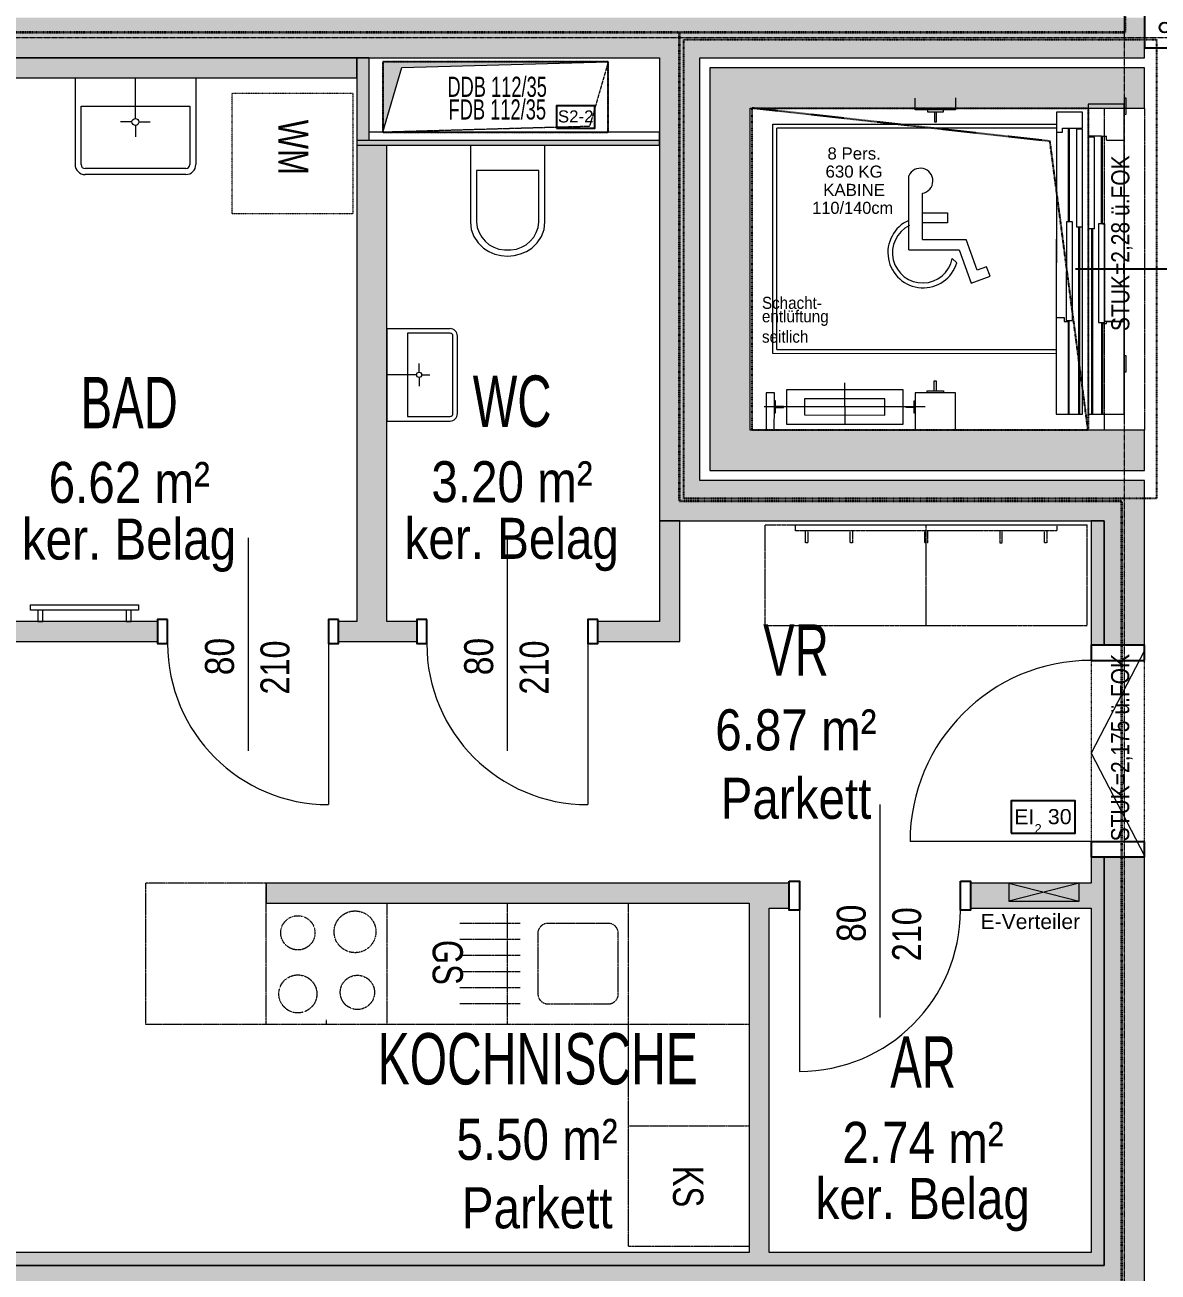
# Model space of a CAD drawing. Header units: millimetres. Extents: x -6934 to 80071, y -6018 to 26687.
# Drawn here: x 6286 to 11918, y 10968 to 17163 of the extents above; entities that cross this region are included whole.
import ezdxf
from ezdxf.enums import TextEntityAlignment as Align

# ---------------------------------------------------------------- set-up
doc = ezdxf.new("R2010")
doc.units = ezdxf.units.MM
for name, pattern in [('ALL_S18', [0.1, 0, -0.1]), ('AUSGEZOGEN', [0]), ('PUNKT2_S9', [0.35, 0.15, -0.1, 0, -0.1]), ('STRICHLINIE2_S3', [0.25, 0.15, -0.1]), ('STRICHLINIE_S4', [0.33, 0.25, -0.08]), ('STRICHPUNKT2_S5', [0.48, 0.35, -0.13]), ('VERDECKT2_S2', [0.18, 0.1, -0.08])]:
    doc.linetypes.add(name, pattern=pattern)
for name, color, linetype, lineweight in [('004-RAI_EN_GR_HKLS_EG_01_Grundriss HKLS EG$0$SIMA_HKLS_Schachtnummer', 3, 'AUSGEZOGEN', 5), ('Achsen', 30, 'STRICHPUNKT2_S5', 20), ('Aufzug', 7, 'AUSGEZOGEN', 13), ('Beschriften', 7, 'AUSGEZOGEN', 13), ('Beschriftung Brandschutz', 7, 'AUSGEZOGEN', 13), ('Beschriftung Fenster-Tür', 7, 'AUSGEZOGEN', 13), ('Bodenfläche', 7, 'AUSGEZOGEN', 13), ('Decke', 7, 'AUSGEZOGEN', 25), ('Gefällebeton', 7, 'AUSGEZOGEN', 13), ('Möblierung', 7, 'AUSGEZOGEN', 13), ('Raum-Beschriftung', 7, 'AUSGEZOGEN', 13), ('Sanitär', 5, 'AUSGEZOGEN', 13), ('STANDARD', 7, 'AUSGEZOGEN', 13), ('Text 1_1000', 7, 'AUSGEZOGEN', 13), ('Türen', 7, 'AUSGEZOGEN', 13), ('Unterzug', 7, 'VERDECKT2_S2', 13), ('Verteiler', 7, 'AUSGEZOGEN', 13), ('Wand Beton tragend', 253, 'AUSGEZOGEN', 35), ('Wand Trockenbau', 7, 'AUSGEZOGEN', 13)]:
    doc.layers.add(name, color=color, linetype=linetype, lineweight=lineweight)
for name, color, linetype in [('Deckendurchbruch_ Aussparung', 59, 'AUSGEZOGEN'), ('Feuerwehr', 1, 'ALL_S18'), ('Fussbodendurchbruch', 59, 'AUSGEZOGEN'), ('Möblierung AG', 8, 'AUSGEZOGEN')]:
    doc.layers.add(name, color=color, linetype=linetype)
doc.layers.add('E_BMA', color=1, linetype='Continuous', true_color=0xff0f0f)
for name, color, linetype, lineweight, true_color in [('ET_SY_ATT1_T', 28, 'Continuous', 20, 0x0a0a0a), ('ET_SY_ATT2_T', 250, 'Continuous', 20, 0x141414), ('ET_SY_ATT3_T', 250, 'Continuous', 20, 0x121212)]:
    doc.layers.add(name, color=color, linetype=linetype, lineweight=lineweight, true_color=true_color)
doc.styles.add('ARIAL', font='arial.ttf')
doc.styles.add('ELEKTRO', font='ISOCP.SHX')
doc.styles.add('Manrope', font='')
doc.styles.get('Manrope').set_extended_font_data('Manrope')

# ---------------------------------------------------------------- blocks, each defined once
blk = doc.blocks.new('ET_BS_DKM')
blk.add_lwpolyline([(-0.1, 0), (0.1, 0), (0.1, 0.2), (-0.1, 0.2)], close=True)
blk.add_circle((0, 0.1), 0.025)
at = {"layer": 'ET_SY_ATT1_T', "color": 0, "style": 'ELEKTRO', "width": 0.9}
blk.add_attdef('STRKR', text='', height=0.125, dxfattribs=at).set_placement((0.15, 0.1), align=Align.MIDDLE_LEFT)
at = {"layer": 'ET_SY_ATT2_T', "color": 0, "style": 'ELEKTRO', "width": 0.9}
for tag, p in [('HOEHE', (-0.15, 0.1)), ('TYP', (-0.15, -0.025)), ('LSTG', (-0.15, -0.15))]:
    blk.add_attdef(tag, text='', height=0.1, dxfattribs=at).set_placement(p, align=Align.MIDDLE_RIGHT)
at = {"layer": 'ET_SY_ATT3_T', "color": 0, "style": 'ELEKTRO', "width": 0.9}
for tag, p in [('SONSTIGES', (0.15, -0.0375)), ('MONTAGE', (0.15, -0.1625))]:
    blk.add_attdef(tag, text='', height=0.1, dxfattribs=at).set_placement(p, align=Align.MIDDLE_LEFT)
at = {"layer": 'ET_SY_ATT3_T', "color": 0, "style": 'ELEKTRO', "width": 0.9, "flags": 1}
for tag, p in [('BEZEICH', (0.15, -0.2875)), ('RAUM', (0.15, -0.4125))]:
    blk.add_attdef(tag, text='', height=0.1, dxfattribs=at).set_placement(p, align=Align.MIDDLE_LEFT)
at = {"layer": 'ET_SY_ATT3_T', "style": 'ELEKTRO', "width": 0.9, "flags": 1}
blk.add_attdef('INST', text='', height=0.1, dxfattribs=at).set_placement((0.15, -0.5375), align=Align.MIDDLE_LEFT)

msp = doc.modelspace()

# ---------------------------------------------------------------- hatches: boundary and pattern name
at = {"layer": 'STANDARD', "linetype": 'AUSGEZOGEN', "lineweight": 13, "transparency": 33554687}
msp.add_hatch(color=252, dxfattribs=at).paths.add_polyline_path([(9185.4, 16980), (8065.4, 16980), (8065.4, 16630), (8158.6, 16950.9)])
at = {"layer": 'Wand Beton tragend', "linetype": 'AUSGEZOGEN', "lineweight": 13, "transparency": 33554687}
for points in [[(5485.4, 17000), (7935.4, 17000), (7935.4, 17200), (5485.4, 17200)], [(7935.4, 17000), (9185.4, 17000), (9185.4, 17200), (7935.4, 17200)], [(9185.4, 17000), (11850.4, 17000), (11850.4, 17200), (9285.4, 17200), (9185.4, 17200)], [(9640.4, 14900), (9640.4, 17000), (9440.4, 17000), (9440.4, 14900)], [(9690.4, 16750), (11850.4, 16750), (11850.4, 16950), (9690.4, 16950)], [(9890.4, 14950), (9890.4, 16750), (9690.4, 16750), (9690.4, 14950)], [(11850.4, 15150), (9890.4, 15150), (9890.4, 14950), (11850.4, 14950)], [(11650.4, 14900), (9440.4, 14900), (9440.4, 14700), (11650.4, 14700)], [(440.4, 10800), (11650.4, 10800), (11650.4, 11000), (440.4, 11000)]]:
    msp.add_hatch(color=94, dxfattribs=at).paths.add_polyline_path(points)
h = msp.add_hatch(color=94, dxfattribs=at)
h.paths.add_polyline_path([(11850.4, 10150), (11850.4, 13031.3), (11650.4, 13031.3), (11650.4, 10150)])
h.paths.add_polyline_path([(11850.4, 14900), (11650.4, 14900), (11650.4, 14081.3), (11850.4, 14081.3)])
h.paths.add_polyline_path([(11850.4, 7700), (11850.4, 9100), (11650.4, 9100), (11650.4, 7700)])
at = {"layer": 'Wand Trockenbau', "linetype": 'AUSGEZOGEN', "lineweight": 13, "transparency": 33554687}
for points in [[(7935.4, 17000), (5485.4, 17000), (5485.4, 16900), (7935.4, 16900)], [(7935.4, 17000), (7935.4, 16590), (7995.4, 16590), (7995.4, 17000)], [(7935.4, 16565), (9440.4, 16565), (9440.4, 16590), (7935.4, 16590)], [(7935.4, 16565), (7935.4, 14200), (8085.4, 14200), (8085.4, 16565)], [(9440.4, 14700), (9440.4, 14100), (9540.4, 14100), (9540.4, 14700)], [(7485.4, 12800), (9885.4, 12800), (9985.4, 12775), (9985.4, 12900), (7485.4, 12900)], [(9885.4, 12800), (9885.4, 11000), (9985.4, 11000), (9985.4, 12775)]]:
    msp.add_hatch(color=30, dxfattribs=at).paths.add_polyline_path(points)
h = msp.add_hatch(color=30, dxfattribs=at)
h.paths.add_polyline_path([(11650.4, 11065), (11650.4, 13031.3), (11585.4, 13031.3), (11585.4, 11065)])
h.paths.add_polyline_path([(11650.4, 14081.3), (11650.4, 14700), (11585.4, 14700), (11585.4, 14081.3)])
h.paths.add_polyline_path([(11650.4, 10800), (11585.4, 10800), (11585.4, 10150), (11650.4, 10150)])
h.paths.add_polyline_path([(11585.4, 9100), (11585.4, 7500), (11650.4, 7500), (11650.4, 9100)])
h = msp.add_hatch(color=30, dxfattribs=at)
h.paths.add_polyline_path([(6945.4, 14200), (5485.4, 14200), (5485.4, 14100), (6945.4, 14100)])
h.paths.add_polyline_path([(8233.5, 14200), (7845.4, 14200), (7845.4, 14100), (8233.5, 14100)])
h.paths.add_polyline_path([(9440.4, 14200), (9133.5, 14200), (9133.5, 14100), (9440.4, 14100)])
h = msp.add_hatch(color=30, dxfattribs=at)
h.paths.add_polyline_path([(10985.4, 12775), (11585.4, 12775), (11585.4, 12900), (10985.4, 12900)])
h.paths.add_polyline_path([(9985.4, 12775), (10085.4, 12775), (10085.4, 12900), (9985.4, 12900)])
h = msp.add_hatch(color=30, dxfattribs=at)
h.paths.add_polyline_path([(440.4, 11000), (9885.4, 11000), (9885.4, 11065), (440.4, 11065)])
h.paths.add_polyline_path([(9985.4, 11065), (9985.4, 11000), (11650.4, 11000), (11650.4, 11065)])

# ---------------------------------------------------------------- linework, layer by layer
at = {"layer": '004-RAI_EN_GR_HKLS_EG_01_Grundriss HKLS EG$0$SIMA_HKLS_Schachtnummer', "color": 7, "linetype": 'AUSGEZOGEN', "lineweight": -3, "transparency": 33554687}
msp.add_lwpolyline([(8928.9, 16649.9), (9118.9, 16649.9), (9118.9, 16761.9), (8928.9, 16761.9), (8928.9, 16649.9)], dxfattribs=at)
at = {"layer": 'Achsen', "color": 8, "linetype": 'PUNKT2_S9', "lineweight": 13, "transparency": 33554687}
for p, q in [((11750.4, 26378.9), (11750.4, -2518.4)), ((-3882.1, 17100), (48804, 17100))]:
    msp.add_line(p, q, dxfattribs=at)
at = {"layer": 'Aufzug', "color": 253, "linetype": 'AUSGEZOGEN', "lineweight": 5, "transparency": 33554687}
for p, q in [((10711.4, 16741.7), (10711.4, 16800)), ((10911.4, 16801.6), (10911.4, 16741.6)), ((11760.4, 16799.9), (11750.4, 16799.9)), ((11750.4, 16799.9), (11750.4, 16719.9)), ((11760.4, 16719.9), (11760.4, 16799.9)), ((10911.4, 16741.6), (10711.4, 16741.7)), ((10811.4, 16741.6), (10771.4, 16741.6)), ((10771.4, 16741.6), (10771.4, 16731.6)), ((10771.4, 16731.6), (10811.4, 16731.6)), ((10806.4, 16731.6), (10806.4, 16681.6)), ((10851.4, 16741.6), (10811.4, 16741.6)), ((10811.4, 16731.6), (10851.4, 16731.6)), ((10816.4, 16681.6), (10816.4, 16731.6)), ((10851.4, 16731.6), (10851.4, 16741.6)), ((11412.5, 16730.1), (11411.9, 15230.1)), ((11542.5, 16730), (11412.5, 16730.1)), ((11542.5, 16650), (11542.5, 16730)), ((11570.4, 16770), (11569.9, 15230)), ((11750.4, 16769.9), (11570.4, 16770)), ((11749.9, 15229.9), (11750.4, 16769.9)), ((11750.4, 16589.9), (11750.4, 16769.9)), ((10003, 15530.6), (10003.5, 16670.6)), ((10003.5, 16670.6), (11412.5, 16670.1)), ((10806.4, 16681.6), (10816.4, 16681.6)), ((11750.4, 16719.9), (11760.4, 16719.9)), ((10023, 15550.6), (10023.5, 16650.6)), ((11412.5, 16650.1), (10023.5, 16650.6)), ((11412.5, 16650.1), (11412.1, 15550.1)), ((11412.5, 16630.1), (11442.5, 16630.1)), ((11442.5, 16630.1), (11442.5, 16650.1)), ((11442.5, 16650.1), (11542.5, 16650)), ((11472.3, 16185.1), (11472.5, 16650)), ((11477.3, 16185), (11477.5, 16650)), ((11512.5, 16645), (11512.3, 16160.2)), ((11542.5, 16645), (11512.5, 16645)), ((11542.3, 16155), (11542.5, 16645)), ((11587.5, 16610), (11570.4, 16610)), ((11587.5, 16605), (11570.4, 16605)), ((11602.5, 16610), (11587.5, 16610)), ((11637.5, 16610), (11587.5, 16610)), ((11602.5, 16605), (11587.5, 16605)), ((11602.3, 16150.2), (11602.5, 16605)), ((11637.3, 16175), (11637.5, 16610)), ((11637.5, 16610), (11662.5, 16610)), ((11642.3, 16175), (11642.5, 16610)), ((11642.5, 16610), (11662.5, 16610)), ((11662.5, 16590), (11662.5, 16610)), ((11662.5, 16590), (11750.4, 16589.9)), ((10679.2, 16340.4), (10679.3, 16413.9)), ((10679.2, 16307.1), (10679.2, 16340.4)), ((10679.2, 16245.2), (10679.2, 16307.1)), ((10746.6, 16096.8), (10746.7, 16304.3)), ((10746.7, 16304.3), (10746.7, 16327)), ((10679.1, 16045.2), (10679.2, 16245.2)), ((10871.6, 16179.3), (10746.6, 16179.3)), ((10746.7, 16229.3), (10871.7, 16229.3)), ((10871.7, 16229.3), (10871.6, 16179.3)), ((11462.3, 16185.1), (11462.1, 15695.1)), ((11492.3, 16185), (11462.3, 16185.1)), ((11492.1, 15695), (11492.3, 16185)), ((11622.3, 16175), (11622.1, 15685)), ((11652.3, 16175), (11622.3, 16175)), ((11642.3, 16175), (11652.3, 16175)), ((11652.1, 15685), (11652.3, 16175)), ((11652.3, 16175), (11652.1, 15690)), ((11512.3, 16160.2), (11542.3, 16160.2)), ((11522.3, 16160.2), (11521.9, 15230)), ((11527.3, 16160.2), (11526.9, 15230)), ((11541.9, 15230), (11542.3, 16160.2)), ((11602.3, 16150.2), (11570.2, 16150.2)), ((11587.3, 16150.2), (11587, 15230)), ((11592.3, 16150.2), (11591.9, 15230)), ((10746.6, 16096.8), (10963.6, 16096.7)), ((11018.8, 15944.7), (10963.6, 16096.7)), ((10679.1, 16045.2), (10929.1, 16045.1)), ((10895.2, 16002.2), (10917.7, 15981.5)), ((10929.1, 16045.1), (10988.9, 15880.6)), ((11065.8, 15961.8), (11018.8, 15944.7)), ((11082.9, 15914.8), (11065.8, 15961.8)), ((10988.9, 15880.6), (11082.9, 15914.8)), ((11412.1, 15710.1), (11452.1, 15710.1)), ((11452.1, 15710.1), (11452.1, 15690.1)), ((11452.1, 15690.1), (11472.1, 15690)), ((11462.1, 15695.1), (11492.1, 15695)), ((11472.1, 15690), (11471.9, 15230)), ((11477, 15230), (11477.1, 15690)), ((11622.1, 15685), (11652.1, 15685)), ((11637.1, 15685), (11636.9, 15230)), ((11642.1, 15685), (11641.9, 15230)), ((11642.1, 15680), (11652.1, 15680)), ((11750, 15689.9), (11652.1, 15690)), ((11652.1, 15680), (11662.1, 15680)), ((11662.1, 15690), (11750, 15689.9)), ((11662.1, 15680), (11662.1, 15690)), ((11750, 15689.9), (11749.8, 15199.9)), ((10023, 15550.6), (11412.1, 15550.1)), ((11412.1, 15530.1), (10003, 15530.6)), ((11750.4, 15519.9), (11750.4, 15439.9)), ((11760.4, 15519.9), (11750.4, 15519.9)), ((11760.4, 15439.9), (11760.4, 15519.9)), ((11750.4, 15439.9), (11760.4, 15439.9)), ((10360.9, 15335.5), (10360.9, 15385.5)), ((10805.9, 15345.3), (10805.9, 15395.3)), ((10805.9, 15395.3), (10815.9, 15395.3)), ((10815.9, 15395.3), (10815.9, 15345.3)), ((9970.9, 15335.6), (9970.8, 15150)), ((10010.9, 15335.6), (9970.9, 15335.6)), ((10010.9, 15265.6), (10010.9, 15335.6)), ((10070.9, 15350.6), (10070.8, 15180.6)), ((10650.9, 15350.4), (10070.9, 15350.6)), ((10560.9, 15305.4), (10160.9, 15305.6)), ((10160.9, 15305.6), (10160.9, 15225.5)), ((10360.9, 15265.5), (10360.9, 15335.5)), ((10560.9, 15225.4), (10560.9, 15305.4)), ((10650.8, 15180.4), (10650.9, 15350.4)), ((10710.9, 15335.3), (10710.8, 15153.1)), ((10810.9, 15335.3), (10710.9, 15335.3)), ((10770.9, 15335.3), (10770.9, 15345.3)), ((10770.9, 15345.3), (10810.9, 15345.3)), ((10810.9, 15335.3), (10770.9, 15335.3)), ((10810.9, 15345.3), (10850.9, 15345.3)), ((10850.9, 15335.3), (10810.9, 15335.3)), ((10910.9, 15335.3), (10810.9, 15335.3)), ((10850.9, 15345.3), (10850.9, 15335.3)), ((10910.8, 15149.6), (10910.9, 15335.3)), ((9970.9, 15265.6), (9960.9, 15265.6)), ((10010.9, 15265.6), (9970.9, 15265.6)), ((10010.8, 15149.3), (10010.9, 15265.6)), ((10015.9, 15295.6), (10010.9, 15295.6)), ((10010.9, 15295.6), (10010.9, 15265.6)), ((10010.9, 15265.6), (10010.9, 15235.6)), ((10070.9, 15265.6), (10010.9, 15265.6)), ((10015.9, 15265.6), (10015.9, 15295.6)), ((10055.9, 15268.1), (10015.9, 15268.1)), ((10015.9, 15235.6), (10015.9, 15265.6)), ((10015.9, 15263.1), (10055.9, 15263.1)), ((10055.9, 15263.1), (10055.9, 15268.1)), ((10160.9, 15265.5), (10070.9, 15265.6)), ((10360.9, 15265.5), (10160.9, 15265.5)), ((10360.9, 15265.5), (10360.8, 15180.5)), ((10560.9, 15265.4), (10360.9, 15265.5)), ((10650.9, 15265.4), (10560.9, 15265.4)), ((10710.9, 15265.3), (10650.9, 15265.4)), ((10665.9, 15262.9), (10665.9, 15267.9)), ((10665.9, 15267.9), (10705.9, 15267.8)), ((10705.9, 15262.8), (10665.9, 15262.9)), ((10705.9, 15265.3), (10705.9, 15295.3)), ((10705.9, 15295.3), (10710.9, 15295.3)), ((10705.9, 15235.3), (10705.9, 15265.3)), ((10710.9, 15295.3), (10710.9, 15265.3)), ((10710.9, 15265.3), (10710.9, 15235.3)), ((10760.9, 15265.3), (10710.9, 15265.3)), ((10010.9, 15235.6), (10015.9, 15235.6)), ((10070.8, 15180.6), (10650.8, 15180.4)), ((10160.9, 15225.5), (10560.9, 15225.4)), ((10360.8, 15180.5), (10360.8, 15180.5)), ((10710.9, 15235.3), (10705.9, 15235.3)), ((11411.9, 15230.1), (11541.9, 15230)), ((11569.9, 15230), (11749.9, 15229.9))]:
    msp.add_line(p, q, dxfattribs=at)
for centre, radius, start, end in [((10736.5, 16388.7), 62.5, 279.42823, 156.23505), ((10750.2, 16032.2), 175, 113.70682, 343.16973), ((10748.1, 16031.3), 150, 115.92072, 348.80459)]:
    msp.add_arc(centre, radius, start, end, dxfattribs=at)
at = {"layer": 'Beschriftung Brandschutz', "color": 8, "linetype": 'AUSGEZOGEN', "lineweight": -3, "transparency": 33554687}
msp.add_lwpolyline([(11187.2, 13148), (11505.6, 13148), (11505.6, 13309.2), (11187.2, 13309.2), (11187.2, 13148)], dxfattribs=at)
at = {"layer": 'Beschriftung Fenster-Tür', "color": 7, "linetype": 'AUSGEZOGEN', "lineweight": -3, "transparency": 33554687}
msp.add_line((12270.2, 15950), (11507.3, 15950), dxfattribs=at)
at = {"layer": 'Beschriftung Fenster-Tür', "color": 7, "linetype": 'AUSGEZOGEN', "lineweight": 9, "transparency": 33554687}
for p, q in [((7395.4, 14615.1), (7395.4, 13557.3)), ((8683.5, 14615.1), (8683.5, 13557.3)), ((10535.4, 13290.1), (10535.4, 12232.3))]:
    msp.add_line(p, q, dxfattribs=at)
at = {"layer": 'Decke', "color": 7, "linetype": 'VERDECKT2_S2', "lineweight": -3, "transparency": 33554687}
for p, q in [((9560.4, 14810), (9560.4, 17090)), ((9560.4, 17090), (11910.4, 17090)), ((11910.4, 17090), (11910.4, 14810)), ((9185.4, 16980), (8065.4, 16980)), ((8065.4, 16980), (8065.4, 16630)), ((9185.4, 16630), (9185.4, 16980)), ((8065.4, 16630), (9185.4, 16630)), ((11910.4, 14810), (9560.4, 14810))]:
    msp.add_line(p, q, dxfattribs=at)
at = {"layer": 'Deckendurchbruch_ Aussparung', "color": 59, "linetype": 'VERDECKT2_S2', "lineweight": -3, "transparency": 33554687}
for p, q in [((9900.4, 15150), (9900.4, 16750)), ((9900.4, 16750), (11570.4, 16750)), ((11381, 16585.3), (9900.4, 16750)), ((11570.4, 16750), (11570.4, 15150)), ((11570.4, 15150), (11381, 16585.3)), ((11570.4, 15150), (9900.4, 15150))]:
    msp.add_line(p, q, dxfattribs=at)
at = {"layer": 'Feuerwehr', "color": 31, "linetype": 'VERDECKT2_S2', "lineweight": 35, "transparency": 33554687}
for p, q in [((11755, 17126.2), (11755, 23990)), ((11755, 17126.2), (438.8, 17126.2)), ((9538.8, 14797.7), (9538.8, 17126.2)), ((11738.8, 14797.7), (9538.8, 14797.7)), ((11738.8, 7606.8), (11738.8, 14797.7))]:
    msp.add_line(p, q, dxfattribs=at)
at = {"layer": 'Gefällebeton', "color": 59, "linetype": 'AUSGEZOGEN', "lineweight": 9, "transparency": 33554687}
msp.add_lwpolyline([(11850.4, 14056.3), (11585.4, 13546.3), (11850.4, 13036.3)], dxfattribs=at)
at = {"layer": 'Möblierung', "color": 7, "linetype": 'AUSGEZOGEN', "lineweight": 9, "transparency": 33554687}
for points in [[(6313.5, 14256), (6313.5, 14282), (6850.5, 14282), (6850.5, 14256), (6313.5, 14256)], [(6349.5, 14256), (6349.5, 14200), (6374.5, 14200), (6374.5, 14256)], [(6789.5, 14256), (6789.5, 14200), (6814.5, 14200), (6814.5, 14256)]]:
    msp.add_lwpolyline(points, dxfattribs=at)
at = {"layer": 'Möblierung AG', "color": 8, "linetype": 'STRICHLINIE_S4', "lineweight": 9, "transparency": 33554687}
for p, q in [((9965.3, 14180), (9965.4, 14680)), ((9965.4, 14680), (11565.4, 14679.9)), ((10115.4, 14680), (11415.4, 14679.9)), ((10115.4, 14650), (10115.4, 14680)), ((11415.4, 14649.9), (10115.4, 14650)), ((10165.4, 14590), (10165.4, 14650)), ((10177.4, 14650), (10177.4, 14590)), ((10387.4, 14589.9), (10387.4, 14650)), ((10399.4, 14649.9), (10399.4, 14589.9)), ((10759.4, 14589.9), (10759.4, 14649.9)), ((10765.3, 14179.9), (10765.4, 14679.9)), ((10771.4, 14649.9), (10771.4, 14589.9)), ((11131.4, 14649.9), (11131.4, 14589.9)), ((11143.4, 14589.9), (11143.4, 14649.9)), ((11353.4, 14589.9), (11353.4, 14649.9)), ((11365.4, 14649.9), (11365.4, 14589.9)), ((11415.4, 14679.9), (11415.4, 14649.9)), ((11565.3, 14179.9), (11565.4, 14679.9)), ((10177.4, 14590), (10165.4, 14590)), ((10399.4, 14589.9), (10387.4, 14589.9)), ((10771.4, 14589.9), (10759.4, 14589.9)), ((11131.4, 14589.9), (11143.4, 14589.9)), ((11365.4, 14589.9), (11353.4, 14589.9)), ((9965.3, 14180), (11565.3, 14179.9))]:
    msp.add_line(p, q, dxfattribs=at)
at = {"layer": 'Sanitär', "color": 8, "linetype": 'AUSGEZOGEN', "lineweight": 9, "transparency": 33554687}
for p, q in [((6535.4, 16900), (7135.4, 16900)), ((6535.4, 16900), (6535.4, 16469.5)), ((6835.4, 16698.5), (6835.4, 16900)), ((7135.4, 16900), (7135.4, 16469.5)), ((6565.4, 16760), (7105.4, 16760)), ((6565.4, 16470), (6565.4, 16760)), ((6595.4, 16760), (6835.4, 16760)), ((7105.4, 16760), (7105.4, 16469)), ((6818.2, 16681.3), (6761.5, 16681.3)), ((6852.6, 16681.3), (6909.3, 16681.3)), ((6835.4, 16664.1), (6835.4, 16607.4)), ((7085.9, 16420), (6584.6, 16420)), ((7085.9, 16450), (6584.9, 16450)), ((8685.4, 16440.1), (8530.4, 16440.1)), ((8530.4, 16440.1), (8530.4, 16185.1)), ((8840.4, 16440.1), (8685.4, 16440.1)), ((8840.4, 16185.1), (8840.4, 16440.1)), ((8669.8, 16045.8), (8701, 16045.8)), ((8085.4, 15655), (8085.4, 15195)), ((8085.4, 15655), (8399.3, 15655)), ((8187.5, 15632), (8187.5, 15218)), ((8398.9, 15632), (8187.5, 15632)), ((8413.5, 15232.9), (8413.5, 15617.1)), ((8435.4, 15232.9), (8435.4, 15617.3)), ((8244.9, 15438.2), (8244.9, 15481.7)), ((8232.3, 15425), (8085.4, 15425)), ((8244.9, 15411.8), (8244.9, 15368.3)), ((8257.4, 15425), (8298.7, 15425)), ((8085.4, 15195), (8399.3, 15195)), ((8187.5, 15218), (8399.7, 15218))]:
    msp.add_line(p, q, dxfattribs=at)
at = {"layer": 'Sanitär', "color": 8, "linetype": 'VERDECKT2_S2', "lineweight": 9, "transparency": 33554687}
for p, q in [((7315.4, 16225), (7315.4, 16825)), ((7315.4, 16825), (7915.4, 16825)), ((7915.4, 16825), (7915.4, 16225)), ((7915.4, 16225), (7315.4, 16225))]:
    msp.add_line(p, q, dxfattribs=at)
at = {"layer": 'Sanitär', "color": 8, "linetype": 'STRICHLINIE2_S3', "lineweight": 9, "transparency": 33554687}
for p, q in [((7485.4, 12900), (6885.4, 12900)), ((6885.4, 12900), (6885.4, 12200)), ((7485.4, 12200), (7485.4, 12900)), ((7485.4, 12800), (9885.4, 12800)), ((8085.4, 12800), (8085.4, 12200)), ((8685.4, 12200), (8685.4, 12800)), ((9285.4, 11095), (9285.4, 12800)), ((9885.4, 12800), (9885.4, 11095)), ((8746.8, 12700), (8446.8, 12700)), ((8835.4, 12650), (8835.4, 12350)), ((9185.4, 12700), (8885.4, 12700)), ((9235.4, 12350), (9235.4, 12650)), ((8746.8, 12620), (8446.8, 12620)), ((8746.8, 12540), (8446.8, 12540)), ((8746.8, 12460), (8446.8, 12460)), ((8746.8, 12380), (8446.8, 12380)), ((8746.8, 12300), (8446.8, 12300)), ((8885.4, 12300), (9185.4, 12300)), ((7785.4, 12200), (7785.4, 12220.1)), ((6885.4, 12200), (9885.4, 12200)), ((9285.4, 11695), (9885.4, 11695)), ((9885.4, 11095), (9285.4, 11095))]:
    msp.add_line(p, q, dxfattribs=at)
at = {"layer": 'Sanitär', "color": 8, "linetype": 'AUSGEZOGEN', "lineweight": 9, "transparency": 33554687}
msp.add_lwpolyline([(8870.4, 16185), (8870.4, 16565), (8500.4, 16565), (8500.4, 16185), (8504.8, 16147.6), (8517.6, 16112.3), (8538.2, 16080.9), (8565.4, 16055), (8592.6, 16037.8), (8622.2, 16025.2), (8653.4, 16017.6), (8685.4, 16015), (8717.5, 16017.6), (8748.7, 16025.3), (8778.3, 16037.8), (8805.4, 16055), (8832.7, 16080.9), (8853.3, 16112.3), (8866.1, 16147.7), (8870.4, 16185)], dxfattribs=at)
at = {"layer": 'Sanitär', "color": 8, "linetype": 'STRICHLINIE2_S3', "lineweight": 9, "transparency": 33554687}
for centre, radius in [((7642.7, 12653.1), 85.1), ((7926.7, 12658.1), 103.7), ((7642.6, 12349.7), 94.4), ((7938.5, 12357.3), 85.1)]:
    msp.add_circle(centre, radius, dxfattribs=at)
at = {"layer": 'Sanitär', "color": 8, "linetype": 'AUSGEZOGEN', "lineweight": 9, "transparency": 33554687}
for centre, radius, start, end in [((6835.4, 16681.3), 17.2, 180.0001, 180.00008), ((6584.9, 16469.5), 49.5, 180.00016, 270.00016), ((6584.9, 16469.5), 19.5, 180.00016, 270.00015), ((7085.9, 16469.5), 49.5, 270, 0), ((7085.9, 16469.5), 19.5, 270, 0), ((8676.5, 16191.9), 146.2, 182.66385, 267.39215), ((8694.4, 16191.9), 146.2, 272.61553, 357.34383)]:
    msp.add_arc(centre, radius, start, end, dxfattribs=at)
at = {"layer": 'Sanitär', "color": 8, "linetype": 'STRICHLINIE2_S3', "lineweight": 9, "transparency": 33554687}
for centre, start, end in [((8885.4, 12650), 90.00002, 180.00002), ((9185.4, 12650), 0.00011, 90.00003), ((8885.4, 12350), 180.00002, 270.00002), ((9185.4, 12350), 270.00002, 0.00014)]:
    msp.add_arc(centre, 50, start, end, dxfattribs=at)
at = {"layer": 'Sanitär', "color": 8, "linetype": 'AUSGEZOGEN', "lineweight": 9, "transparency": 33554687}
for centre, major_axis, start_param, end_param in [((8399.3, 15617.1), (0, 37.9), 4.712386, 6.283182), ((8399.3, 15617.1), (0, 14.9), 4.712386, 6.283182), ((8244.9, 15425), (0, 13.2), 6.283185, 12.56637), ((8399.3, 15232.9), (0, 37.9), 3.141593, 4.712389), ((8399.3, 15232.9), (0, 14.9), 3.141593, 4.712389)]:
    msp.add_ellipse(centre, major_axis=major_axis, ratio=0.951082, start_param=start_param, end_param=end_param, dxfattribs=at)
at = {"layer": 'STANDARD', "color": 7, "linetype": 'STRICHLINIE_S4', "lineweight": 13, "transparency": 33554687}
for p, q in [((9185.4, 16980), (8065.4, 16980)), ((8065.4, 16980), (8065.4, 16630)), ((9185.4, 16980), (9092.2, 16659.1)), ((9185.4, 16630), (9185.4, 16980)), ((9092.2, 16659.1), (8065.4, 16630)), ((8065.4, 16630), (9185.4, 16630))]:
    msp.add_line(p, q, dxfattribs=at)
at = {"layer": 'STANDARD', "color": 7, "linetype": 'AUSGEZOGEN', "lineweight": 13, "transparency": 33554687}
for p, q in [((9185.4, 16980), (8065.4, 16980)), ((8065.4, 16980), (8065.4, 16630)), ((8158.6, 16950.9), (9185.4, 16980)), ((9185.4, 16630), (9185.4, 16980)), ((8065.4, 16630), (8158.6, 16950.9)), ((8065.4, 16630), (9185.4, 16630))]:
    msp.add_line(p, q, dxfattribs=at)
at = {"layer": 'Türen', "color": 7, "linetype": 'AUSGEZOGEN', "lineweight": 5, "transparency": 33554687}
for p, q in [((7795.4, 14090), (7795.4, 13290)), ((9083.5, 14090), (9083.5, 13290)), ((11585.4, 13106.3), (10685.4, 13106.3)), ((10135.4, 12765), (10135.4, 11965))]:
    msp.add_line(p, q, dxfattribs=at)
at = {"layer": 'Türen', "color": 7, "linetype": 'AUSGEZOGEN', "lineweight": -3, "transparency": 33554687}
for points in [[(6995.4, 14210), (6945.4, 14210), (6945.4, 14090), (6995.4, 14090), (6995.4, 14210)], [(7845.4, 14210), (7795.4, 14210), (7795.4, 14090), (7845.4, 14090), (7845.4, 14210)], [(8283.5, 14210), (8233.5, 14210), (8233.5, 14090), (8283.5, 14090), (8283.5, 14210)], [(9133.5, 14210), (9083.5, 14210), (9083.5, 14090), (9133.5, 14090), (9133.5, 14210)], [(11850.4, 14006.3), (11850.4, 14081.3), (11585.4, 14081.3), (11585.4, 14006.3)], [(11585.4, 14006.3), (11850.4, 14006.3)], [(11585.4, 13106.3), (11585.4, 13031.3), (11850.4, 13031.3), (11850.4, 13106.3)], [(11585.4, 13106.3), (11850.4, 13106.3)], [(10085.4, 12910), (10135.4, 12910), (10135.4, 12765), (10085.4, 12765), (10085.4, 12910)], [(10935.4, 12910), (10985.4, 12910), (10985.4, 12765), (10935.4, 12765), (10935.4, 12910)]]:
    msp.add_lwpolyline(points, dxfattribs=at)
at = {"layer": 'Türen', "color": 7, "linetype": 'AUSGEZOGEN', "lineweight": 5, "transparency": 33554687}
for centre, radius, start, end in [((7795.4, 14090), 800, 180, 270), ((9083.5, 14090), 800, 180, 270), ((11585.4, 13106.3), 900, 90, 180), ((10135.4, 12765), 800, 270, 0)]:
    msp.add_arc(centre, radius, start, end, dxfattribs=at)
at = {"layer": 'Unterzug', "color": 7, "linetype": 'STRICHLINIE2_S3', "lineweight": 20, "transparency": 33554687}
for p, q in [((11650.4, 16750), (11650.4, 15150)), ((11850.4, 16750), (11850.4, 15150))]:
    msp.add_line(p, q, dxfattribs=at)
at = {"layer": 'Verteiler', "color": 202, "linetype": 'AUSGEZOGEN', "lineweight": 13, "transparency": 33554687}
for p, q in [((11525.7, 12900), (11175.7, 12810)), ((11175.7, 12900), (11525.7, 12810)), ((11175.7, 12900), (11175.7, 12810))]:
    msp.add_line(p, q, dxfattribs=at)
msp.add_lwpolyline([(11175.7, 12810), (11525.7, 12810), (11525.7, 12900), (11175.7, 12900)], dxfattribs=at)
at = {"layer": 'Wand Beton tragend', "color": 7, "linetype": 'AUSGEZOGEN', "lineweight": 18, "transparency": 33554687}
for p, q in [((11850.4, 17000), (11850.4, 17889)), ((5485.4, 17000), (9440.4, 17000)), ((9440.4, 17000), (9440.4, 14700)), ((9640.4, 14900), (9640.4, 17000)), ((9640.4, 17000), (11850.4, 17000)), ((9690.4, 16950), (9690.4, 14950)), ((11850.4, 16950), (9690.4, 16950)), ((11850.4, 16750), (11850.4, 16950)), ((9890.4, 15150), (9890.4, 16750)), ((9890.4, 16750), (11850.4, 16750)), ((11850.4, 15150), (9890.4, 15150)), ((11850.4, 14950), (11850.4, 15150)), ((9690.4, 14950), (11850.4, 14950)), ((11850.4, 14900), (9640.4, 14900)), ((11850.4, 14081.3), (11850.4, 14900)), ((9440.4, 14700), (11650.4, 14700)), ((11650.4, 14700), (11650.4, 14081.3)), ((11850.4, 14081.3), (11650.4, 14081.3)), ((11650.4, 13031.3), (11850.4, 13031.3)), ((11650.4, 13031.3), (11650.4, 11000)), ((11850.4, 10150), (11850.4, 13031.3)), ((11650.4, 11000), (440.4, 11000))]:
    msp.add_line(p, q, dxfattribs=at)
at = {"layer": 'Wand Beton tragend', "color": 7, "linetype": 'VERDECKT2_S2', "lineweight": 9, "transparency": 33554687}
for p, q in [((11585.4, 14081.3), (11585.4, 13031.3)), ((11850.4, 13031.3), (11850.4, 14081.3))]:
    msp.add_line(p, q, dxfattribs=at)
at = {"layer": 'Wand Trockenbau', "color": 7, "linetype": 'AUSGEZOGEN', "lineweight": 18, "transparency": 33554687}
for p, q in [((7935.4, 17000), (5485.4, 17000)), ((7935.4, 16900), (7935.4, 17000)), ((5485.4, 16900), (7935.4, 16900)), ((11650.4, 14700), (11585.4, 14700)), ((11585.4, 14700), (11585.4, 14081.3)), ((11650.4, 14081.3), (11650.4, 14700)), ((11650.4, 14081.3), (11585.4, 14081.3)), ((11585.4, 13031.3), (11650.4, 13031.3)), ((11585.4, 13031.3), (11585.4, 12900)), ((11650.4, 11000), (11650.4, 13031.3)), ((11585.4, 12775), (11585.4, 11065)), ((9885.4, 11065), (440.4, 11065)), ((11585.4, 11065), (9985.4, 11065)), ((440.4, 11000), (9885.4, 11000)), ((9985.4, 11000), (11650.4, 11000))]:
    msp.add_line(p, q, dxfattribs=at)
at = {"layer": 'Wand Trockenbau', "color": 7, "linetype": 'AUSGEZOGEN', "lineweight": 13, "transparency": 33554687}
for p, q in [((7995.4, 17000), (7935.4, 17000)), ((7935.4, 17000), (7935.4, 14200)), ((7995.4, 17000), (7995.4, 16590)), ((9440.4, 16630), (7995.4, 16630)), ((9440.4, 16565), (9440.4, 16630)), ((7935.4, 16590), (9440.4, 16590)), ((9440.4, 16565), (7935.4, 16565)), ((8085.4, 14200), (8085.4, 16565)), ((9440.4, 14700), (9440.4, 14200)), ((9540.4, 14700), (9440.4, 14700)), ((9540.4, 14100), (9540.4, 14700)), ((6945.4, 14200), (5485.4, 14200)), ((6945.4, 14200), (6945.4, 14100)), ((7845.4, 14100), (7845.4, 14200)), ((7935.4, 14200), (7845.4, 14200)), ((8233.5, 14200), (8085.4, 14200)), ((8233.5, 14200), (8233.5, 14100)), ((9133.5, 14100), (9133.5, 14200)), ((9440.4, 14200), (9133.5, 14200)), ((4585.4, 14100), (6945.4, 14100)), ((7845.4, 14100), (8233.5, 14100)), ((9133.5, 14100), (9540.4, 14100)), ((10085.4, 12900), (7485.4, 12900)), ((7485.4, 12900), (7485.4, 12800)), ((10085.4, 12900), (10085.4, 12775)), ((10985.4, 12775), (10985.4, 12900)), ((11585.4, 12900), (10985.4, 12900)), ((7485.4, 12800), (9885.4, 12800)), ((9885.4, 12800), (9885.4, 11065)), ((9985.4, 11065), (9985.4, 12775)), ((9985.4, 12775), (10085.4, 12775)), ((10985.4, 12775), (11585.4, 12775)), ((9885.4, 11000), (9985.4, 11000))]:
    msp.add_line(p, q, dxfattribs=at)

# ---------------------------------------------------------------- block references
at = {"layer": 'E_BMA', "xscale": 1000, "yscale": 1000, "zscale": 1000, "rotation": 180}
msp.add_blockref('ET_BS_DKM', (11950.8, 17250.1), dxfattribs=at)

# ---------------------------------------------------------------- texts
at = {"layer": '004-RAI_EN_GR_HKLS_EG_01_Grundriss HKLS EG$0$SIMA_HKLS_Schachtnummer', "color": 7, "linetype": 'AUSGEZOGEN', "lineweight": -3, "transparency": 33554687, "insert": (8934.9, 16677.9), "char_height": 60, "width": 206.906, "attachment_point": 7, "rotation": 359.99999, "style": 'ARIAL'}
msp.add_mtext('\\W1.00;S2-2', dxfattribs=at)
at = {"layer": 'Aufzug', "color": 7, "linetype": 'AUSGEZOGEN', "lineweight": -3, "transparency": 33554687, "char_height": 60, "attachment_point": 7, "rotation": 359.95229, "style": 'ARIAL'}
for s, insert, width in [('\\W1.00;8 Pers.', (10274.8, 16493.9), 295.443), ('\\W1.00;630 KG', (10265.2, 16403.9), 314.16), ('\\W1.00;KABINE', (10253.6, 16313.9), 337.497), ('\\W0.97;110/140cm', (10199.1, 16223.9), 443.641)]:
    msp.add_mtext(s, dxfattribs=dict(at, insert=insert, width=width))
at = {"layer": 'Beschriften', "color": 7, "linetype": 'AUSGEZOGEN', "lineweight": -3, "transparency": 33554687, "char_height": 60, "attachment_point": 7, "rotation": 0.00423, "style": 'ARIAL'}
for s, insert, width in [('\\W0.90;Schacht-', (9949.5, 15751.7), 324.65), ('\\W0.90;entlüftung', (9949.5, 15667.7), 358.19), ('\\W0.90;seitlich', (9949.5, 15583.7), 257.502)]:
    msp.add_mtext(s, dxfattribs=dict(at, insert=insert, width=width))
at = {"layer": 'Beschriftung Brandschutz', "color": 8, "linetype": 'AUSGEZOGEN', "lineweight": -3, "transparency": 33554687, "attachment_point": 7, "rotation": 359.99944, "style": 'ARIAL'}
for s, insert, char_height, width in [('\\W1.02;EI', (11202.6, 13191.8), 75, 139.822), ('\\W1.02; 30', (11340.2, 13191.8), 75, 187.811), ('\\W1.01;2', (11304.3, 13148.1), 45, 58.604)]:
    msp.add_mtext(s, dxfattribs=dict(at, insert=insert, char_height=char_height, width=width))
at = {"layer": 'Beschriftung Fenster-Tür', "color": 7, "linetype": 'AUSGEZOGEN', "lineweight": -3, "transparency": 33554687, "char_height": 144, "attachment_point": 7, "rotation": 90, "style": 'ARIAL'}
for s, insert, width in [('\\W0.83;80', (7327.1, 13932.8), 245.879), ('\\W0.80;210', (7602.8, 13836.8), 337.371), ('\\W0.83;80', (8615.3, 13932.8), 245.879), ('\\W0.80;210', (8890.9, 13836.8), 337.371), ('\\W0.83;80', (10467.1, 12607.8), 245.879), ('\\W0.80;210', (10742.7, 12511.8), 337.378)]:
    msp.add_mtext(s, dxfattribs=dict(at, insert=insert, width=width))
at = {"layer": 'Bodenfläche', "color": 8, "linetype": 'AUSGEZOGEN', "lineweight": 13, "transparency": 33554687, "char_height": 204, "attachment_point": 7, "rotation": 359.99999, "style": 'ARIAL'}
for s, insert, width in [('\\W0.83;ker. Belag', (6270.8, 14445.6), 1153.974), ('\\W0.83;ker. Belag', (8173.2, 14449.2), 1153.974), ('\\W0.83;Parkett', (9744, 13216.5), 837.07), ('\\W0.83;Parkett', (8457.5, 11182.3), 837.077), ('\\W0.83;ker. Belag', (10216, 11170.2), 1153.967)]:
    msp.add_mtext(s, dxfattribs=dict(at, insert=insert, width=width))
at = {"layer": 'Deckendurchbruch_ Aussparung', "color": 7, "linetype": 'AUSGEZOGEN', "lineweight": -3, "transparency": 33554687, "insert": (8385.8, 16804.5), "char_height": 100, "width": 539.956, "attachment_point": 7, "rotation": 359.99999, "style": 'ARIAL'}
msp.add_mtext('\\W0.65;DDB 112/35', dxfattribs=at)
at = {"layer": 'Fussbodendurchbruch', "color": 7, "linetype": 'AUSGEZOGEN', "lineweight": -3, "transparency": 33554687, "insert": (8391.7, 16691.8), "char_height": 100, "width": 529.563, "attachment_point": 7, "rotation": 359.99999, "style": 'ARIAL'}
msp.add_mtext('\\W0.65;FDB 112/35', dxfattribs=at)
at = {"layer": 'Raum-Beschriftung', "color": 8, "linetype": 'AUSGEZOGEN', "lineweight": 13, "transparency": 33554687, "attachment_point": 7, "rotation": 359.99999, "style": 'ARIAL'}
for s, insert, char_height, width in [('\\W0.66;BAD', (6562.6, 15159.4), 255, 573.149), ('\\W0.66;WC', (8511.7, 15163), 255, 480.241), ('\\W0.83;6.62 m²', (6403.9, 14785.6), 204, 889.695), ('\\W0.83;3.20 m²', (8306.3, 14789.2), 204, 889.695), ('\\W0.66;VR', (9955.1, 13930.4), 255, 414.471), ('\\W0.83;6.87 m²', (9717.1, 13556.5), 204, 889.695), ('\\W0.67;KOCHNISCHE', (8039.6, 11896.2), 255, 1668.847), ('\\W0.66;AR', (10587.2, 11884), 255, 414.479), ('\\W0.83;5.50 m²', (8430.6, 11522.3), 204, 889.688), ('\\W0.83;2.74 m²', (10349.2, 11510.2), 204, 889.695)]:
    msp.add_mtext(s, dxfattribs=dict(at, insert=insert, char_height=char_height, width=width))
at = {"layer": 'Sanitär', "color": 8, "linetype": 'AUSGEZOGEN', "lineweight": -3, "transparency": 33554687, "char_height": 150, "attachment_point": 7, "style": 'Manrope'}
for s, insert, width, rotation in [('\\W0.77;WM', (7545.4, 16692.3), 342.458, 269.99993), ('\\W0.77;GS', (8310.4, 12617.8), 269.533, 270.00017), ('\\W0.77;KS', (9505.4, 11496.2), 251.668, 270.00017)]:
    msp.add_mtext(s, dxfattribs=dict(at, insert=insert, width=width, rotation=rotation))
at = {"layer": 'Text 1_1000', "color": 7, "linetype": 'AUSGEZOGEN', "lineweight": -3, "transparency": 33554687, "char_height": 90, "attachment_point": 7, "rotation": 89.99954, "style": 'ARIAL'}
for s, insert, width in [('\\W0.83;STUK=2,28 ü.FOK', (11792.2, 15642.4), 913.93), ('\\W0.83;STUK=2,175 ü.FOK', (11791.4, 13107.6), 971.955)]:
    msp.add_mtext(s, dxfattribs=dict(at, insert=insert, width=width))
at = {"layer": 'Verteiler', "color": 7, "linetype": 'AUSGEZOGEN', "lineweight": -3, "transparency": 33554687, "insert": (11035.9, 12670.8), "char_height": 75, "width": 532.259, "attachment_point": 7, "rotation": 359.99999, "style": 'ARIAL'}
msp.add_mtext('\\W1.00;E-Verteiler', dxfattribs=at)

doc.saveas('drawing.dxf')
